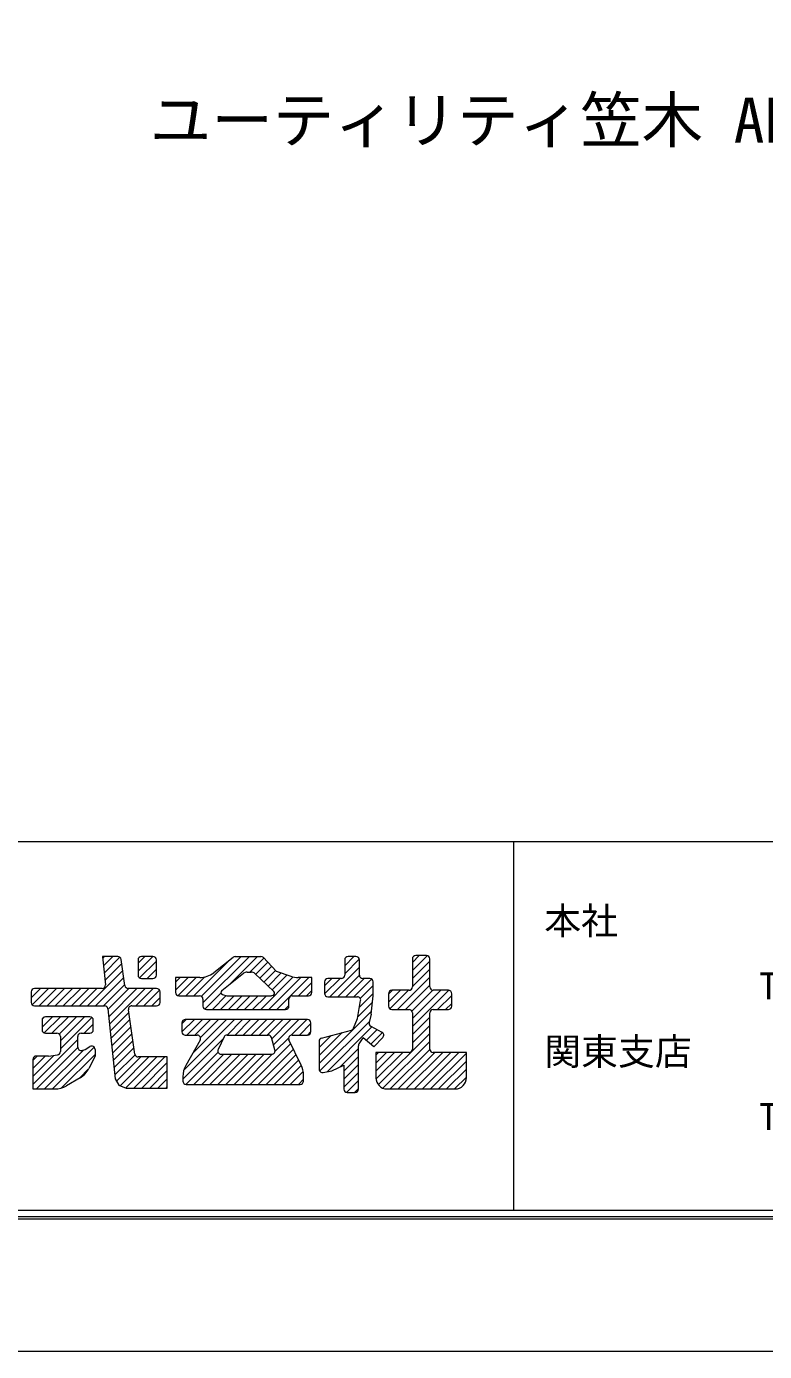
# Model space of a CAD drawing. Units: millimetres on the paper. Extents: x -210 to 210, y -148 to 148.
# Drawn here: x -119.1 to -59.1, y -148.5 to -40.7 of the extents above; entities that cross this region are included whole.
import ezdxf
from ezdxf.enums import TextEntityAlignment as Align

# ---------------------------------------------------------------- set-up
doc = ezdxf.new("R2010")
doc.units = ezdxf.units.MM
for name, color, linetype, lineweight in [('0-0_0', 7, 'Continuous', 9), ('0-1_1-1図枠', 3, 'Continuous', 18), ('0-4_Defpoints', 7, 'Continuous', 9), ('0-9_5-4図補助2', 7, 'Continuous', 9)]:
    doc.layers.add(name, color=color, linetype=linetype, lineweight=lineweight)
doc.layers.add('0-2_1-2図名', color=7, linetype='Continuous')
doc.styles.add('ＭＳ ゴシック', font='')
doc.styles.get('ＭＳ ゴシック').set_extended_font_data('MS Gothic')

msp = doc.modelspace()

# ---------------------------------------------------------------- linework, layer by layer
at = {"layer": '0-1_1-1図枠'}
for p, q in [((-199.5, -107), (199.5, -107)), ((-79.5, -107), (-79.5, -137)), ((-200, -137.5), (200, -137.5)), ((-199.5, -137), (199.5, -137))]:
    msp.add_line(p, q, dxfattribs=at)
at = {"layer": '0-4_Defpoints'}
msp.add_line((-200.2, -137.7), (200.2, -137.7), dxfattribs=at)
msp.add_line((-200.2, -137.7), (200.2, -137.7), dxfattribs=at)
msp.add_lwpolyline([(-210, -148.5), (-210, 148.5), (210, 148.5), (210, -148.5)], close=True, dxfattribs=at)
at = {"layer": '0-9_5-4図補助2'}
for p, q in [((-112.931, -116.513), (-112.768, -116.349)), ((-112.87, -117.105), (-112.113, -116.349)), ((-112.808, -117.698), (-111.523, -116.413)), ((-110.047, -117.554), (-108.843, -116.349)), ((-110.047, -116.9), (-109.497, -116.349)), ((-108.833, -116.349), (-109.773, -116.349)), ((-104.889, -119.591), (-101.647, -116.349)), ((-104.765, -120.122), (-100.993, -116.349)), ((-103.895, -117.664), (-102.311, -116.409)), ((-102.634, -118.645), (-100.339, -116.349)), ((-102.141, -116.349), (-100.048, -116.349)), ((-100.948, -117.613), (-99.811, -116.476)), ((-93.234, -117.095), (-92.489, -116.349)), ((-92.318, -116.349), (-92.961, -116.349)), ((-87.729, -116.824), (-87.181, -116.275)), ((-87.729, -117.478), (-86.533, -116.281)), ((-86.59, -116.275), (-87.455, -116.275)), ((-114.165, -120.364), (-111.294, -117.493)), ((-112.746, -118.29), (-111.377, -116.922)), ((-111.116, -118.717), (-111.427, -116.584)), ((-110.047, -116.623), (-110.047, -117.86)), ((-109.926, -118.087), (-108.559, -116.72)), ((-109.318, -118.134), (-108.559, -117.375)), ((-108.559, -117.86), (-108.559, -116.623)), ((-105.498, -119.546), (-102.549, -116.598)), ((-100.479, -117.798), (-99.494, -116.814)), ((-100.144, -118.117), (-99.178, -117.151)), ((-99.809, -118.436), (-98.861, -117.489)), ((-94.451, -119.62), (-92.044, -117.213)), ((-93.234, -117.749), (-92.05, -116.565)), ((-93.234, -116.623), (-93.234, -117.86)), ((-92.044, -117.86), (-92.044, -116.623)), ((-87.729, -116.549), (-87.729, -118.826)), ((-87.729, -118.132), (-86.316, -116.718)), ((-87.729, -118.786), (-86.316, -117.373)), ((-86.316, -118.826), (-86.316, -116.549)), ((-113.511, -120.364), (-111.211, -118.064)), ((-109.773, -118.134), (-108.833, -118.134)), ((-106.997, -119.083), (-105.973, -118.059)), ((-106.997, -118.429), (-106.627, -118.059)), ((-106.796, -119.536), (-105.319, -118.059)), ((-106.152, -119.546), (-104.618, -118.012)), ((-103.234, -119.12), (-101.457, -117.712)), ((-101.173, -117.613), (-100.856, -117.613)), ((-100.542, -117.739), (-99.001, -119.205)), ((-100.071, -120.661), (-97.423, -118.013)), ((-99.474, -118.755), (-98.401, -117.683)), ((-99.417, -120.661), (-96.815, -118.059)), ((-99.138, -119.074), (-97.917, -117.853)), ((-98.763, -120.661), (-96.161, -118.059)), ((-96.993, -119.546), (-95.913, -118.465)), ((-94.871, -118.732), (-94.273, -118.134)), ((-94.871, -118.407), (-94.871, -119.347)), ((-94.868, -119.384), (-93.618, -118.134)), ((-93.508, -118.134), (-94.597, -118.134)), ((-93.797, -119.62), (-92.044, -117.867)), ((-93.143, -119.62), (-91.656, -118.134)), ((-92.489, -119.62), (-91.049, -118.181)), ((-91.202, -118.134), (-91.77, -118.134)), ((-88.95, -120.661), (-86.316, -118.027)), ((-118.751, -119.716), (-117.986, -118.951)), ((-118.751, -119.225), (-118.751, -120.09)), ((-118.668, -120.287), (-117.332, -118.951)), ((-112.981, -118.951), (-118.477, -118.951)), ((-118.09, -120.364), (-116.678, -118.951)), ((-117.436, -120.364), (-116.024, -118.951)), ((-116.782, -120.364), (-115.369, -118.951)), ((-116.128, -120.364), (-114.715, -118.951)), ((-115.474, -120.364), (-114.061, -118.951)), ((-114.819, -120.364), (-113.407, -118.951)), ((-112.857, -120.364), (-111.128, -118.635)), ((-112.498, -120.659), (-110.79, -118.951)), ((-112.436, -121.251), (-110.136, -118.951)), ((-112.374, -121.843), (-109.482, -118.951)), ((-108.536, -118.951), (-110.845, -118.951)), ((-110.24, -120.364), (-108.828, -118.951)), ((-109.586, -120.364), (-108.303, -119.081)), ((-108.932, -120.364), (-108.262, -119.694)), ((-108.262, -120.09), (-108.262, -119.225)), ((-106.723, -119.546), (-105.039, -119.546)), ((-104.619, -120.63), (-103.297, -119.308)), ((-103.996, -120.661), (-102.868, -119.533)), ((-103.342, -120.661), (-102.227, -119.546)), ((-103.175, -119.438), (-102.826, -119.546)), ((-102.826, -119.546), (-99.185, -119.546)), ((-102.688, -120.661), (-101.573, -119.546)), ((-102.033, -120.661), (-100.918, -119.546)), ((-101.379, -120.661), (-100.264, -119.546)), ((-100.725, -120.661), (-99.61, -119.546)), ((-99.073, -119.511), (-99.185, -119.546)), ((-97.499, -119.546), (-96.186, -119.546)), ((-96.339, -119.546), (-95.913, -119.119)), ((-94.597, -119.62), (-92.208, -119.62)), ((-92.03, -120.47), (-90.928, -119.368)), ((-91.971, -119.757), (-90.928, -118.714)), ((-91.077, -121.033), (-90.928, -119.546)), ((-89.664, -120.066), (-88.697, -119.1)), ((-89.664, -119.412), (-89.352, -119.1)), ((-89.664, -119.374), (-89.664, -120.387)), ((-89.551, -120.608), (-88.043, -119.1)), ((-88.003, -119.1), (-89.39, -119.1)), ((-88.296, -120.661), (-86.316, -118.681)), ((-87.771, -120.79), (-86.078, -119.098)), ((-87.729, -121.403), (-85.427, -119.1)), ((-87.729, -122.057), (-84.774, -119.102)), ((-84.804, -119.1), (-86.042, -119.1)), ((-85.679, -120.661), (-84.53, -119.512)), ((-84.53, -120.387), (-84.53, -119.374)), ((-118.477, -120.364), (-112.776, -120.364)), ((-112.503, -120.609), (-111.907, -126.311)), ((-110.305, -124.292), (-110.831, -120.677)), ((-110.56, -120.364), (-108.536, -120.364)), ((-104.765, -119.82), (-104.765, -120.387)), ((-104.491, -120.661), (-98.046, -120.661)), ((-98.108, -120.661), (-97.772, -120.325)), ((-97.772, -120.387), (-97.772, -119.82)), ((-92.168, -121.262), (-90.981, -120.075)), ((-89.39, -120.661), (-88.003, -120.661)), ((-86.042, -120.661), (-84.804, -120.661)), ((-85.025, -120.661), (-84.53, -120.166)), ((-117.859, -122.094), (-117.02, -121.256)), ((-117.859, -121.53), (-117.859, -122.32)), ((-117.834, -121.415), (-117.699, -121.281)), ((-117.685, -122.575), (-116.366, -121.256)), ((-113.966, -121.256), (-117.585, -121.256)), ((-117.05, -122.594), (-115.711, -121.256)), ((-116.464, -122.662), (-115.057, -121.256)), ((-116.371, -123.223), (-114.403, -121.256)), ((-116.371, -123.877), (-113.803, -121.31)), ((-114.433, -122.594), (-113.693, -121.853)), ((-113.693, -122.32), (-113.693, -121.53)), ((-112.312, -122.436), (-110.796, -120.919)), ((-112.25, -123.028), (-110.712, -121.49)), ((-106.476, -122.487), (-105.468, -121.479)), ((-106.476, -121.833), (-106.122, -121.479)), ((-106.476, -121.753), (-106.476, -122.469)), ((-106.329, -125.611), (-102.197, -121.479)), ((-96.261, -121.479), (-106.203, -121.479)), ((-106.077, -122.743), (-104.814, -121.479)), ((-105.608, -124.236), (-102.851, -121.479)), ((-105.423, -122.743), (-104.16, -121.479)), ((-104.97, -122.944), (-103.505, -121.479)), ((-102.807, -122.743), (-101.543, -121.479)), ((-102.152, -122.743), (-100.889, -121.479)), ((-101.498, -122.743), (-100.235, -121.479)), ((-100.844, -122.743), (-99.58, -121.479)), ((-100.19, -122.743), (-98.926, -121.479)), ((-99.536, -122.743), (-98.272, -121.479)), ((-99.176, -123.037), (-97.618, -121.479)), ((-99.031, -123.546), (-96.964, -121.479)), ((-97.579, -122.748), (-96.31, -121.479)), ((-96.919, -122.743), (-95.987, -121.81)), ((-95.987, -122.469), (-95.987, -121.753)), ((-95.317, -125.066), (-91.054, -120.802)), ((-95.273, -125.676), (-91.226, -121.629)), ((-91.077, -121.033), (-91.248, -121.716)), ((-87.729, -120.935), (-87.729, -123.881)), ((-87.729, -122.711), (-86.316, -121.298)), ((-86.316, -123.881), (-86.316, -120.935)), ((-117.585, -122.594), (-116.645, -122.594)), ((-116.371, -122.868), (-116.371, -124.086)), ((-114.957, -123.726), (-114.957, -122.868)), ((-114.683, -122.594), (-113.966, -122.594)), ((-112.188, -123.62), (-110.629, -122.061)), ((-112.126, -124.212), (-110.546, -122.632)), ((-106.203, -122.743), (-105.234, -122.743)), ((-103.054, -122.899), (-103.537, -123.912)), ((-102.807, -122.743), (-99.467, -122.743)), ((-98.914, -123.955), (-99.203, -122.941)), ((-97.523, -122.743), (-96.261, -122.743)), ((-96.265, -122.743), (-95.987, -122.465)), ((-95.317, -124.412), (-93.447, -122.541)), ((-95.317, -123.757), (-94.344, -122.784)), ((-94.669, -125.726), (-91.017, -122.074)), ((-91.478, -123.189), (-90.588, -122.299)), ((-91.121, -123.486), (-90.163, -122.528)), ((-91.11, -122.025), (-90.203, -122.502)), ((-90.501, -126.791), (-86.316, -122.606)), ((-87.729, -123.365), (-86.316, -121.952)), ((-118.602, -126.763), (-114.957, -123.118)), ((-118.313, -127.129), (-114.954, -123.769)), ((-117.659, -127.129), (-114.494, -123.963)), ((-117.005, -127.129), (-113.609, -123.733)), ((-112.065, -124.805), (-110.463, -123.203)), ((-112.003, -125.397), (-110.38, -123.774)), ((-106.402, -126.338), (-103.138, -123.074)), ((-104.996, -123.151), (-106.166, -125.224)), ((-100.933, -126.757), (-97.619, -123.443)), ((-100.279, -126.757), (-97.405, -123.882)), ((-98.907, -124.076), (-97.791, -122.96)), ((-96.767, -125.188), (-97.769, -123.137)), ((-95.317, -123.251), (-95.317, -125.526)), ((-93.635, -125.346), (-92.118, -123.829)), ((-92.118, -127.152), (-92.118, -123.607)), ((-92.068, -123.449), (-91.733, -122.977)), ((-90.122, -127.067), (-86.316, -123.26)), ((-89.53, -127.129), (-86.314, -123.912)), ((-118.602, -126.109), (-116.887, -124.394)), ((-118.602, -125.455), (-117.6, -124.452)), ((-118.602, -124.801), (-118.254, -124.452)), ((-118.602, -124.726), (-118.602, -127.129)), ((-117.338, -124.452), (-118.329, -124.452)), ((-117.338, -124.452), (-116.609, -124.357)), ((-116.27, -127.047), (-113.544, -124.321)), ((-111.941, -125.989), (-110.293, -124.341)), ((-111.798, -126.501), (-109.824, -124.527)), ((-111.511, -126.868), (-109.17, -124.527)), ((-111.035, -127.046), (-108.516, -124.527)), ((-110.389, -127.054), (-107.862, -124.527)), ((-109.735, -127.054), (-107.667, -124.986)), ((-106.164, -126.754), (-103.543, -124.134)), ((-105.513, -126.757), (-103.059, -124.304)), ((-104.858, -126.757), (-102.405, -124.304)), ((-104.204, -126.757), (-101.751, -124.304)), ((-103.55, -126.757), (-101.097, -124.304)), ((-103.29, -124.304), (-99.177, -124.304)), ((-102.896, -126.757), (-100.443, -124.304)), ((-102.242, -126.757), (-99.789, -124.304)), ((-101.588, -126.757), (-99.13, -124.3)), ((-99.625, -126.757), (-97.19, -124.322)), ((-98.971, -126.757), (-96.976, -124.761)), ((-93.309, -125.674), (-92.118, -124.484)), ((-90.705, -125.687), (-89.173, -124.155)), ((-90.705, -125.033), (-89.827, -124.155)), ((-90.705, -124.378), (-90.482, -124.155)), ((-90.697, -126.333), (-88.519, -124.155)), ((-88.876, -127.129), (-85.902, -124.155)), ((-88.222, -127.129), (-85.248, -124.155)), ((-87.568, -127.129), (-84.594, -124.155)), ((-86.913, -127.129), (-83.94, -124.155)), ((-86.259, -127.129), (-83.34, -124.209)), ((-85.605, -127.129), (-83.34, -124.864)), ((-114.821, -126.252), (-114.069, -125.501)), ((-109.081, -127.054), (-107.667, -125.64)), ((-106.402, -126.121), (-106.402, -126.483)), ((-98.317, -126.757), (-96.761, -125.201)), ((-97.663, -126.757), (-96.605, -125.699)), ((-96.582, -126.483), (-96.582, -125.989)), ((-93.309, -126.328), (-92.118, -125.138)), ((-93.309, -126.982), (-92.118, -125.792)), ((-84.951, -127.129), (-83.34, -125.518)), ((-84.297, -127.129), (-83.34, -126.172)), ((-118.602, -127.129), (-116.808, -127.129)), ((-114.753, -126.213), (-115.883, -126.877)), ((-108.427, -127.054), (-107.667, -126.294)), ((-107.772, -127.054), (-107.667, -126.948)), ((-106.128, -126.757), (-96.856, -126.757)), ((-97.008, -126.757), (-96.582, -126.331)), ((-93.092, -127.42), (-92.118, -126.446)), ((-92.444, -127.426), (-92.118, -127.1)), ((-89.792, -127.129), (-84.253, -127.129)), ((-93.035, -127.426), (-92.392, -127.426))]:
    msp.add_line(p, q, dxfattribs=at)
for points in [[(-111.698, -116.349), (-112.949, -116.349), (-112.708, -118.649)], [(-99.849, -116.436), (-98.814, -117.539), (-97.619, -117.957)], [(-105.029, -118.059), (-106.997, -118.059), (-106.997, -119.272)], [(-95.913, -119.272), (-95.913, -118.059), (-97.016, -118.059)], [(-90.936, -119.62), (-90.928, -119.62), (-90.928, -118.407)], [(-92.514, -122.174), (-92.193, -121.404), (-91.938, -119.941)], [(-95.113, -122.986), (-93.904, -122.668), (-92.693, -122.332)], [(-90.13, -122.93), (-90.854, -123.709), (-91.733, -122.977)], [(-114.621, -123.993), (-114.362, -123.932), (-113.964, -123.679)], [(-113.544, -123.91), (-113.544, -124.452), (-114.046, -125.456)], [(-111.907, -126.311), (-111.609, -126.831), (-111.014, -127.054), (-107.667, -127.054), (-107.667, -124.527), (-110.034, -124.527)], [(-88.003, -124.155), (-90.705, -124.155), (-90.705, -126.216)], [(-83.34, -126.216), (-83.34, -124.155), (-86.042, -124.155)], [(-94.986, -125.794), (-94.276, -125.642), (-93.309, -125.196), (-93.309, -127.152)]]:
    msp.add_lwpolyline(points, dxfattribs=at)
for centre, radius, start, end in [((-111.698, -116.623), 0.274, 8.28193, 90), ((-109.773, -116.623), 0.274, 90, 180), ((-108.833, -116.623), 0.274, 0, 90), ((-102.141, -116.623), 0.274, 90, 128.39742), ((-100.048, -116.623), 0.274, 43.17355, 90), ((-92.961, -116.623), 0.274, 90, 180), ((-92.318, -116.623), 0.274, 0, 90), ((-87.455, -116.549), 0.274, 90, 180), ((-86.59, -116.549), 0.274, 0, 90), ((-109.773, -117.86), 0.274, 180, 270), ((-108.833, -117.86), 0.274, 270, 0), ((-105.029, -116.234), 1.826, 270, 308.39742), ((-101.173, -118.07), 0.456, 90, 128.39742), ((-100.856, -118.07), 0.456, 46.41835, 90), ((-97.016, -116.234), 1.826, 250.72316, 270), ((-94.597, -118.407), 0.274, 90, 180), ((-93.508, -117.86), 0.274, 270, 0), ((-91.77, -117.86), 0.274, 180, 270), ((-91.202, -118.407), 0.274, 0, 90), ((-118.477, -119.225), 0.274, 90, 180), ((-112.981, -118.677), 0.274, 270, 5.96887), ((-110.845, -118.677), 0.274, 188.28193, 270), ((-108.536, -119.225), 0.274, 0, 90), ((-106.723, -119.272), 0.274, 180, 270), ((-105.039, -119.82), 0.274, 0, 90), ((-103.121, -119.263), 0.183, 128.39742, 252.74028), ((-99.127, -119.337), 0.183, 287.25972, 46.41835), ((-97.499, -119.82), 0.274, 90, 180), ((-96.186, -119.272), 0.274, 270, 0), ((-94.597, -119.347), 0.274, 180, 270), ((-92.208, -119.894), 0.274, 350.12702, 90), ((-89.39, -119.374), 0.274, 90, 180), ((-88.003, -118.826), 0.274, 270, 0), ((-86.042, -118.826), 0.274, 180, 270), ((-84.804, -119.374), 0.274, 0, 90), ((-118.477, -120.09), 0.274, 180, 270), ((-112.776, -120.638), 0.274, 5.96887, 90), ((-110.56, -120.638), 0.274, 90, 188.28193), ((-108.536, -120.09), 0.274, 270, 0), ((-104.491, -120.387), 0.274, 180, 270), ((-98.046, -120.387), 0.274, 270, 0), ((-89.39, -120.387), 0.274, 180, 270), ((-88.003, -120.935), 0.274, 0, 90), ((-86.042, -120.935), 0.274, 90, 180), ((-84.804, -120.387), 0.274, 270, 0), ((-117.585, -121.53), 0.274, 90, 180), ((-113.966, -121.53), 0.274, 0, 90), ((-106.203, -121.753), 0.274, 90, 180), ((-96.261, -121.753), 0.274, 0, 90), ((-90.982, -121.783), 0.274, 165.95378, 242.25895), ((-117.585, -122.32), 0.274, 180, 270), ((-116.645, -122.868), 0.274, 0, 90), ((-114.683, -122.868), 0.274, 90, 180), ((-113.966, -122.32), 0.274, 270, 0), ((-106.203, -122.469), 0.274, 180, 270), ((-105.234, -123.016), 0.274, 330.5544, 90), ((-102.807, -123.016), 0.274, 90, 154.5202), ((-99.467, -123.016), 0.274, 15.9566, 90), ((-97.523, -123.016), 0.274, 90, 206.02005), ((-96.261, -122.469), 0.274, 270, 0), ((-92.766, -122.068), 0.274, 285.51317, 337.36507), ((-90.331, -122.744), 0.274, 317.09995, 62.25895), ((-114.683, -123.726), 0.274, 180, 283.23108), ((-113.818, -123.91), 0.274, 0, 122.452), ((-103.29, -124.03), 0.274, 154.5202, 270), ((-99.177, -124.03), 0.274, 270, 15.9566), ((-95.044, -123.251), 0.274, 104.73314, 180), ((-91.845, -123.607), 0.274, 144.61752, 180), ((-88.003, -123.881), 0.274, 270, 0), ((-86.042, -123.881), 0.274, 180, 270), ((-118.329, -124.726), 0.274, 90, 180), ((-116.645, -124.086), 0.274, 277.42598, 0), ((-110.034, -124.253), 0.274, 188.28193, 270), ((-115.679, -124.639), 1.826, 300.44702, 333.41799), ((-104.576, -126.121), 1.826, 150.5544, 180), ((-98.408, -125.989), 1.826, 0, 26.02005), ((-95.044, -125.526), 0.274, 180, 282.08606), ((-116.808, -125.303), 1.826, 270, 300.44702), ((-106.128, -126.483), 0.274, 180, 270), ((-96.856, -126.483), 0.274, 270, 0), ((-93.035, -127.152), 0.274, 180, 270), ((-92.392, -127.152), 0.274, 270, 0), ((-89.792, -126.216), 0.913, 180, 270), ((-84.253, -126.216), 0.913, 270, 0)]:
    msp.add_arc(centre, radius, start, end, dxfattribs=at)

# ---------------------------------------------------------------- texts
at = {"layer": '0-0_0', "style": 'ＭＳ ゴシック'}
msp.add_text('ユーティリティ笠木 APM', height=3.666, dxfattribs=at).set_placement((-109.081, -51.198), align=Align.BOTTOM_LEFT)
at = {"layer": '0-2_1-2図名', "style": 'ＭＳ ゴシック'}
for s, p in [('本社', (-77, -115.203)), ('TEL.(03)3431-9713(代）  FAX.(03)3431-9708', (-59.5, -120.507)), ('関東支店', (-77, -125.839)), ('TEL.(048)932-3853(代）  FAX.(048)931-8164', (-59.5, -131.143))]:
    msp.add_text(s, height=2.199, dxfattribs=at).set_placement(p, align=Align.BOTTOM_LEFT)

doc.saveas('drawing.dxf')
